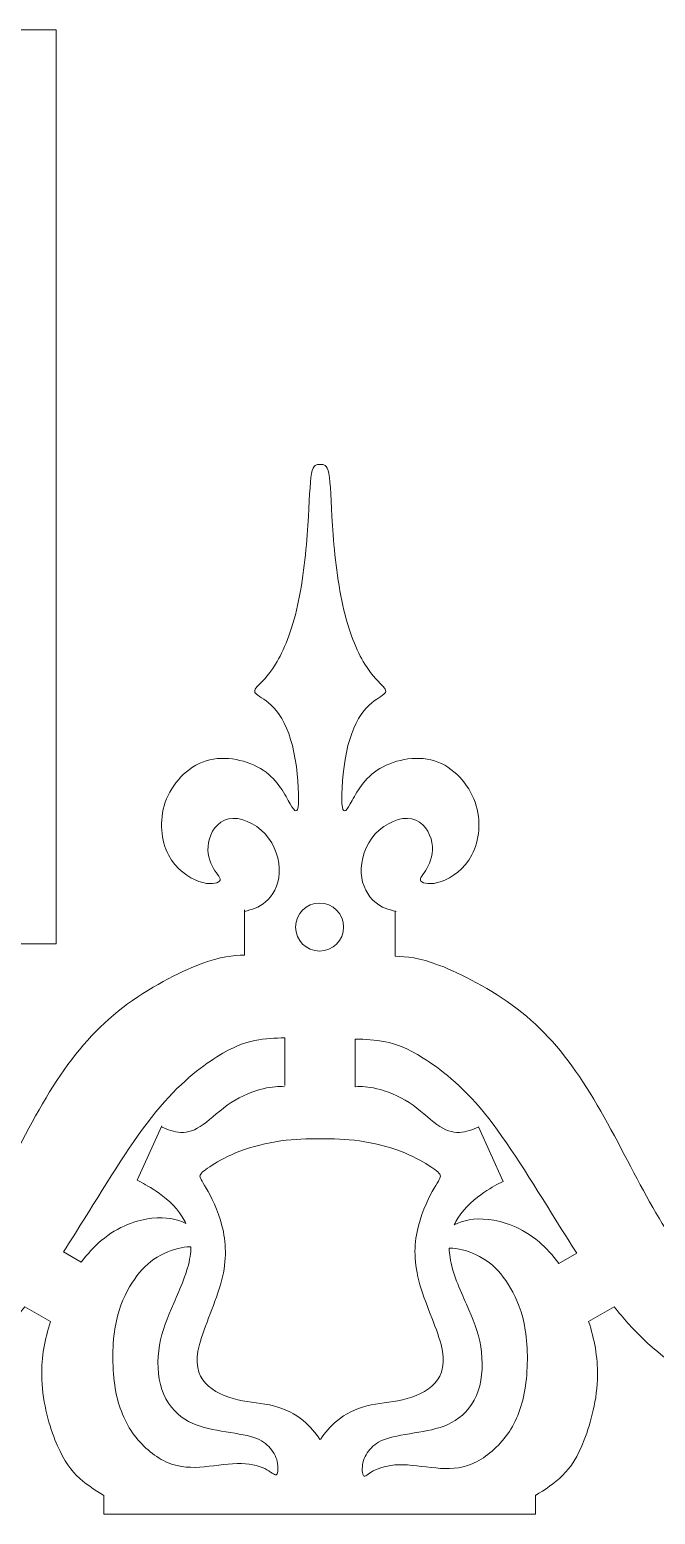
# Model space of a CAD drawing. Header units: centimetres. Extents: x -9.9 to 31.1, y -6.7 to 14.3.
# Drawn here: x 18.77 to 21.87, y 6.79 to 14.15 of the extents above; entities that cross this region are included whole.
import ezdxf

# ---------------------------------------------------------------- set-up
doc = ezdxf.new("R2010")
doc.units = ezdxf.units.CM
doc.header["$MEASUREMENT"] = 0
doc.layers.add('Layer 1', color=7, linetype='Continuous')

msp = doc.modelspace()

# ---------------------------------------------------------------- linework, layer by layer
at = {"layer": 'Layer 1', "lineweight": 9}
msp.add_ellipse((20.21, 9.7), major_axis=(0, 0.119), ratio=1, dxfattribs=at)
for points, knots in [([(13.019, 9.616), (13.019, 9.616), (18.904, 9.616), (18.904, 9.616), (18.904, 9.616), (18.904, 9.616), (18.904, 14.153), (18.904, 14.153), (18.904, 14.153), (18.904, 14.153), (17.785, 14.153), (17.785, 14.153)], [0, 0, 0, 0, 0.25, 0.25, 0.25, 0.25, 0.5, 0.5, 0.5, 0.5, 1, 1, 1, 1]), ([(20.213, 11.996), (20.196, 11.996), (20.179, 11.996), (20.17, 11.95), (20.17, 11.95), (20.161, 11.904), (20.16, 11.813), (20.152, 11.693), (20.152, 11.693), (20.144, 11.572), (20.129, 11.422), (20.101, 11.296), (20.101, 11.296), (20.073, 11.17), (20.031, 11.069), (19.992, 11.005), (19.992, 11.005), (19.953, 10.94), (19.917, 10.912), (19.9, 10.893), (19.9, 10.893), (19.883, 10.874), (19.884, 10.864), (19.904, 10.85), (19.904, 10.85), (19.924, 10.836), (19.962, 10.817), (19.997, 10.773), (19.997, 10.773), (20.032, 10.729), (20.064, 10.658), (20.083, 10.567), (20.083, 10.567), (20.102, 10.476), (20.108, 10.364), (20.105, 10.312), (20.105, 10.312), (20.101, 10.26), (20.088, 10.269), (20.064, 10.311), (20.064, 10.311), (20.04, 10.353), (20.005, 10.428), (19.931, 10.478), (19.931, 10.478), (19.856, 10.528), (19.742, 10.554), (19.647, 10.525), (19.647, 10.525), (19.552, 10.495), (19.477, 10.41), (19.445, 10.319), (19.445, 10.319), (19.413, 10.227), (19.424, 10.129), (19.461, 10.058), (19.461, 10.058), (19.498, 9.987), (19.561, 9.944), (19.612, 9.926), (19.612, 9.926), (19.664, 9.908), (19.704, 9.916), (19.714, 9.928), (19.714, 9.928), (19.724, 9.941), (19.703, 9.959), (19.684, 9.991), (19.684, 9.991), (19.666, 10.023), (19.65, 10.069), (19.659, 10.119), (19.659, 10.119), (19.668, 10.169), (19.703, 10.225), (19.758, 10.237), (19.758, 10.237), (19.813, 10.249), (19.89, 10.217), (19.94, 10.162), (19.94, 10.162), (19.99, 10.108), (20.013, 10.031), (20.01, 9.968), (20.01, 9.968), (20.006, 9.905), (19.976, 9.854), (19.942, 9.825), (19.942, 9.825), (19.909, 9.795), (19.873, 9.787), (19.837, 9.778)], [0, 0, 0, 0, 0.0416667, 0.0416667, 0.0416667, 0.0416667, 0.0833333, 0.0833333, 0.0833333, 0.0833333, 0.125, 0.125, 0.125, 0.125, 0.1666667, 0.1666667, 0.1666667, 0.1666667, 0.2083333, 0.2083333, 0.2083333, 0.2083333, 0.25, 0.25, 0.25, 0.25, 0.2916667, 0.2916667, 0.2916667, 0.2916667, 0.3333333, 0.3333333, 0.3333333, 0.3333333, 0.375, 0.375, 0.375, 0.375, 0.4166667, 0.4166667, 0.4166667, 0.4166667, 0.4583333, 0.4583333, 0.4583333, 0.4583333, 0.5, 0.5, 0.5, 0.5, 0.5416667, 0.5416667, 0.5416667, 0.5416667, 0.5833333, 0.5833333, 0.5833333, 0.5833333, 0.625, 0.625, 0.625, 0.625, 0.6666667, 0.6666667, 0.6666667, 0.6666667, 0.7083333, 0.7083333, 0.7083333, 0.7083333, 0.75, 0.75, 0.75, 0.75, 0.7916667, 0.7916667, 0.7916667, 0.7916667, 0.8333333, 0.8333333, 0.8333333, 0.8333333, 0.875, 0.875, 0.875, 0.875, 0.9166667, 0.9166667, 0.9166667, 0.9166667, 1, 1, 1, 1]), ([(20.213, 11.996), (20.23, 11.996), (20.247, 11.996), (20.256, 11.95), (20.256, 11.95), (20.265, 11.904), (20.266, 11.813), (20.274, 11.693), (20.274, 11.693), (20.282, 11.572), (20.297, 11.422), (20.325, 11.296), (20.325, 11.296), (20.353, 11.17), (20.395, 11.069), (20.434, 11.005), (20.434, 11.005), (20.473, 10.94), (20.509, 10.912), (20.526, 10.893), (20.526, 10.893), (20.543, 10.874), (20.542, 10.864), (20.522, 10.85), (20.522, 10.85), (20.502, 10.836), (20.464, 10.817), (20.429, 10.773), (20.429, 10.773), (20.394, 10.729), (20.362, 10.658), (20.343, 10.567), (20.343, 10.567), (20.324, 10.476), (20.318, 10.364), (20.321, 10.312), (20.321, 10.312), (20.325, 10.26), (20.338, 10.269), (20.362, 10.311), (20.362, 10.311), (20.386, 10.353), (20.421, 10.428), (20.495, 10.478), (20.495, 10.478), (20.57, 10.528), (20.684, 10.554), (20.779, 10.525), (20.779, 10.525), (20.874, 10.495), (20.949, 10.41), (20.981, 10.319), (20.981, 10.319), (21.013, 10.227), (21.002, 10.129), (20.965, 10.058), (20.965, 10.058), (20.928, 9.987), (20.865, 9.944), (20.814, 9.926), (20.814, 9.926), (20.762, 9.908), (20.722, 9.916), (20.712, 9.928), (20.712, 9.928), (20.702, 9.941), (20.723, 9.959), (20.742, 9.991), (20.742, 9.991), (20.76, 10.023), (20.776, 10.069), (20.767, 10.119), (20.767, 10.119), (20.758, 10.169), (20.723, 10.225), (20.668, 10.237), (20.668, 10.237), (20.613, 10.249), (20.536, 10.217), (20.486, 10.162), (20.486, 10.162), (20.436, 10.108), (20.413, 10.031), (20.416, 9.968), (20.416, 9.968), (20.42, 9.905), (20.45, 9.854), (20.484, 9.825), (20.484, 9.825), (20.517, 9.795), (20.553, 9.787), (20.589, 9.778)], [0, 0, 0, 0, 0.0416667, 0.0416667, 0.0416667, 0.0416667, 0.0833333, 0.0833333, 0.0833333, 0.0833333, 0.125, 0.125, 0.125, 0.125, 0.1666667, 0.1666667, 0.1666667, 0.1666667, 0.2083333, 0.2083333, 0.2083333, 0.2083333, 0.25, 0.25, 0.25, 0.25, 0.2916667, 0.2916667, 0.2916667, 0.2916667, 0.3333333, 0.3333333, 0.3333333, 0.3333333, 0.375, 0.375, 0.375, 0.375, 0.4166667, 0.4166667, 0.4166667, 0.4166667, 0.4583333, 0.4583333, 0.4583333, 0.4583333, 0.5, 0.5, 0.5, 0.5, 0.5416667, 0.5416667, 0.5416667, 0.5416667, 0.5833333, 0.5833333, 0.5833333, 0.5833333, 0.625, 0.625, 0.625, 0.625, 0.6666667, 0.6666667, 0.6666667, 0.6666667, 0.7083333, 0.7083333, 0.7083333, 0.7083333, 0.75, 0.75, 0.75, 0.75, 0.7916667, 0.7916667, 0.7916667, 0.7916667, 0.8333333, 0.8333333, 0.8333333, 0.8333333, 0.875, 0.875, 0.875, 0.875, 0.9166667, 0.9166667, 0.9166667, 0.9166667, 1, 1, 1, 1]), ([(19.838, 9.786), (19.838, 9.786), (19.838, 9.561), (19.838, 9.561), (19.838, 9.561), (19.78, 9.559), (19.722, 9.556), (19.618, 9.516), (19.618, 9.516), (19.513, 9.476), (19.362, 9.398), (19.234, 9.301), (19.234, 9.301), (19.107, 9.203), (19.003, 9.085), (18.907, 8.938), (18.907, 8.938), (18.811, 8.791), (18.722, 8.615), (18.639, 8.457), (18.639, 8.457), (18.555, 8.299), (18.476, 8.158), (18.38, 8.051), (18.38, 8.051), (18.284, 7.943), (18.171, 7.868), (18.071, 7.824), (18.071, 7.824), (18.047, 7.813), (18.024, 7.805), (18.001, 7.797), (18.001, 7.797), (18.001, 7.797), (18.001, 7.93), (18.001, 7.93), (18.001, 7.93), (18.001, 7.93), (17.918, 7.93), (17.918, 7.93), (17.918, 7.93), (17.918, 7.93), (17.918, 8.022), (17.918, 8.022), (17.918, 8.022), (17.981, 8.041), (18.043, 8.075), (18.096, 8.138), (18.096, 8.138), (18.159, 8.214), (18.209, 8.332), (18.204, 8.456), (18.204, 8.456), (18.198, 8.58), (18.137, 8.709), (18.06, 8.79), (18.06, 8.79), (17.983, 8.871), (17.892, 8.903), (17.823, 8.915), (17.823, 8.915), (17.754, 8.927), (17.708, 8.92), (17.685, 8.92), (17.685, 8.92), (17.662, 8.92), (17.662, 8.927), (17.677, 8.933), (17.677, 8.933), (17.692, 8.939), (17.723, 8.942), (17.766, 8.951), (17.766, 8.951), (17.808, 8.96), (17.863, 8.973), (17.897, 9), (17.897, 9), (17.931, 9.027), (17.944, 9.068), (17.941, 9.102), (17.941, 9.102), (17.938, 9.136), (17.918, 9.163), (17.909, 9.183), (17.909, 9.183), (17.9, 9.203), (17.901, 9.215), (17.918, 9.235), (17.918, 9.235), (17.935, 9.255), (17.969, 9.284), (17.967, 9.329), (17.967, 9.329), (17.965, 9.375), (17.928, 9.437), (17.876, 9.469), (17.876, 9.469), (17.824, 9.5), (17.758, 9.5), (17.725, 9.492), (17.725, 9.492), (17.692, 9.484), (17.694, 9.468), (17.705, 9.441), (17.705, 9.441), (17.716, 9.415), (17.737, 9.378), (17.741, 9.336), (17.741, 9.336), (17.745, 9.294), (17.733, 9.247), (17.691, 9.214), (17.691, 9.214), (17.649, 9.181), (17.578, 9.161), (17.502, 9.147), (17.502, 9.147), (17.426, 9.133), (17.346, 9.124), (17.286, 9.1), (17.286, 9.1), (17.226, 9.075), (17.187, 9.035), (17.169, 8.997), (17.169, 8.997), (17.151, 8.959), (17.155, 8.923), (17.147, 8.898), (17.147, 8.898), (17.14, 8.873), (17.121, 8.858), (17.081, 8.828), (17.081, 8.828), (17.041, 8.798), (16.979, 8.752), (16.921, 8.678), (16.921, 8.678), (16.863, 8.604), (16.807, 8.502), (16.779, 8.376), (16.779, 8.376), (16.755, 8.269), (16.75, 8.144), (16.769, 8.022), (16.769, 8.022), (16.769, 8.022), (16.513, 8.022), (16.513, 8.022), (16.513, 8.022), (16.513, 8.022), (16.513, 8.159), (16.513, 8.159), (16.513, 8.159), (16.513, 8.159), (16.418, 8.159), (16.418, 8.159)], [0, 0, 0, 0, 0.025, 0.025, 0.025, 0.025, 0.05, 0.05, 0.05, 0.05, 0.075, 0.075, 0.075, 0.075, 0.1, 0.1, 0.1, 0.1, 0.125, 0.125, 0.125, 0.125, 0.15, 0.15, 0.15, 0.15, 0.175, 0.175, 0.175, 0.175, 0.2, 0.2, 0.2, 0.2, 0.225, 0.225, 0.225, 0.225, 0.25, 0.25, 0.25, 0.25, 0.275, 0.275, 0.275, 0.275, 0.3, 0.3, 0.3, 0.3, 0.325, 0.325, 0.325, 0.325, 0.35, 0.35, 0.35, 0.35, 0.375, 0.375, 0.375, 0.375, 0.4, 0.4, 0.4, 0.4, 0.425, 0.425, 0.425, 0.425, 0.45, 0.45, 0.45, 0.45, 0.475, 0.475, 0.475, 0.475, 0.5, 0.5, 0.5, 0.5, 0.525, 0.525, 0.525, 0.525, 0.55, 0.55, 0.55, 0.55, 0.575, 0.575, 0.575, 0.575, 0.6, 0.6, 0.6, 0.6, 0.625, 0.625, 0.625, 0.625, 0.65, 0.65, 0.65, 0.65, 0.675, 0.675, 0.675, 0.675, 0.7, 0.7, 0.7, 0.7, 0.725, 0.725, 0.725, 0.725, 0.75, 0.75, 0.75, 0.75, 0.775, 0.775, 0.775, 0.775, 0.8, 0.8, 0.8, 0.8, 0.825, 0.825, 0.825, 0.825, 0.85, 0.85, 0.85, 0.85, 0.875, 0.875, 0.875, 0.875, 0.9, 0.9, 0.9, 0.9, 0.925, 0.925, 0.925, 0.925, 0.95, 0.95, 0.95, 0.95, 1, 1, 1, 1]), ([(20.585, 9.78), (20.585, 9.78), (20.585, 9.555), (20.585, 9.555), (20.585, 9.555), (20.643, 9.553), (20.701, 9.55), (20.805, 9.51), (20.805, 9.51), (20.91, 9.47), (21.061, 9.392), (21.189, 9.295), (21.189, 9.295), (21.316, 9.197), (21.42, 9.079), (21.516, 8.932), (21.516, 8.932), (21.612, 8.785), (21.701, 8.609), (21.784, 8.451), (21.784, 8.451), (21.868, 8.293), (21.947, 8.152), (22.043, 8.045), (22.043, 8.045), (22.139, 7.937), (22.252, 7.862), (22.352, 7.818), (22.352, 7.818), (22.376, 7.807), (22.399, 7.799), (22.422, 7.791), (22.422, 7.791), (22.422, 7.791), (22.422, 7.924), (22.422, 7.924), (22.422, 7.924), (22.422, 7.924), (22.505, 7.924), (22.505, 7.924), (22.505, 7.924), (22.505, 7.924), (22.505, 8.016), (22.505, 8.016), (22.505, 8.016), (22.442, 8.035), (22.38, 8.069), (22.327, 8.132), (22.327, 8.132), (22.264, 8.208), (22.214, 8.326), (22.219, 8.45), (22.219, 8.45), (22.225, 8.574), (22.286, 8.703), (22.363, 8.784), (22.363, 8.784), (22.44, 8.865), (22.531, 8.897), (22.6, 8.909), (22.6, 8.909), (22.669, 8.921), (22.715, 8.914), (22.738, 8.914), (22.738, 8.914), (22.761, 8.914), (22.761, 8.921), (22.746, 8.927), (22.746, 8.927), (22.731, 8.933), (22.7, 8.936), (22.657, 8.945), (22.657, 8.945), (22.615, 8.954), (22.56, 8.967), (22.526, 8.994), (22.526, 8.994), (22.492, 9.021), (22.479, 9.062), (22.482, 9.096), (22.482, 9.096), (22.485, 9.13), (22.505, 9.157), (22.514, 9.177), (22.514, 9.177), (22.523, 9.197), (22.522, 9.209), (22.505, 9.229), (22.505, 9.229), (22.488, 9.249), (22.454, 9.278), (22.456, 9.323), (22.456, 9.323), (22.458, 9.369), (22.495, 9.431), (22.547, 9.463), (22.547, 9.463), (22.599, 9.494), (22.665, 9.494), (22.698, 9.486), (22.698, 9.486), (22.731, 9.478), (22.729, 9.462), (22.718, 9.435), (22.718, 9.435), (22.707, 9.409), (22.686, 9.372), (22.682, 9.33), (22.682, 9.33), (22.678, 9.288), (22.69, 9.241), (22.732, 9.208), (22.732, 9.208), (22.774, 9.175), (22.845, 9.155), (22.921, 9.141), (22.921, 9.141), (22.997, 9.127), (23.077, 9.118), (23.137, 9.094), (23.137, 9.094), (23.197, 9.069), (23.236, 9.029), (23.254, 8.991), (23.254, 8.991), (23.272, 8.953), (23.268, 8.917), (23.276, 8.892), (23.276, 8.892), (23.283, 8.867), (23.302, 8.852), (23.342, 8.822), (23.342, 8.822), (23.382, 8.792), (23.444, 8.746), (23.502, 8.672), (23.502, 8.672), (23.56, 8.598), (23.616, 8.496), (23.644, 8.37), (23.644, 8.37), (23.668, 8.263), (23.673, 8.138), (23.654, 8.016), (23.654, 8.016), (23.654, 8.016), (23.91, 8.016), (23.91, 8.016), (23.91, 8.016), (23.91, 8.016), (23.91, 8.153), (23.91, 8.153), (23.91, 8.153), (23.91, 8.153), (24.005, 8.153), (24.005, 8.153)], [0, 0, 0, 0, 0.025, 0.025, 0.025, 0.025, 0.05, 0.05, 0.05, 0.05, 0.075, 0.075, 0.075, 0.075, 0.1, 0.1, 0.1, 0.1, 0.125, 0.125, 0.125, 0.125, 0.15, 0.15, 0.15, 0.15, 0.175, 0.175, 0.175, 0.175, 0.2, 0.2, 0.2, 0.2, 0.225, 0.225, 0.225, 0.225, 0.25, 0.25, 0.25, 0.25, 0.275, 0.275, 0.275, 0.275, 0.3, 0.3, 0.3, 0.3, 0.325, 0.325, 0.325, 0.325, 0.35, 0.35, 0.35, 0.35, 0.375, 0.375, 0.375, 0.375, 0.4, 0.4, 0.4, 0.4, 0.425, 0.425, 0.425, 0.425, 0.45, 0.45, 0.45, 0.45, 0.475, 0.475, 0.475, 0.475, 0.5, 0.5, 0.5, 0.5, 0.525, 0.525, 0.525, 0.525, 0.55, 0.55, 0.55, 0.55, 0.575, 0.575, 0.575, 0.575, 0.6, 0.6, 0.6, 0.6, 0.625, 0.625, 0.625, 0.625, 0.65, 0.65, 0.65, 0.65, 0.675, 0.675, 0.675, 0.675, 0.7, 0.7, 0.7, 0.7, 0.725, 0.725, 0.725, 0.725, 0.75, 0.75, 0.75, 0.75, 0.775, 0.775, 0.775, 0.775, 0.8, 0.8, 0.8, 0.8, 0.825, 0.825, 0.825, 0.825, 0.85, 0.85, 0.85, 0.85, 0.875, 0.875, 0.875, 0.875, 0.9, 0.9, 0.9, 0.9, 0.925, 0.925, 0.925, 0.925, 0.95, 0.95, 0.95, 0.95, 1, 1, 1, 1]), ([(19.427, 8.714), (19.427, 8.714), (19.305, 8.444), (19.305, 8.444), (19.305, 8.444), (19.332, 8.43), (19.359, 8.417), (19.4, 8.389), (19.4, 8.389), (19.441, 8.361), (19.495, 8.318), (19.529, 8.262), (19.529, 8.262), (19.536, 8.251), (19.542, 8.24), (19.547, 8.229), (19.547, 8.229), (19.502, 8.251), (19.45, 8.263), (19.379, 8.255), (19.379, 8.255), (19.305, 8.247), (19.212, 8.216), (19.127, 8.144), (19.127, 8.144), (19.092, 8.114), (19.059, 8.078), (19.028, 8.037), (19.028, 8.037), (19.028, 8.037), (18.94, 8.088), (18.94, 8.088), (18.94, 8.088), (18.974, 8.141), (19.008, 8.195), (19.043, 8.251), (19.043, 8.251), (19.161, 8.441), (19.283, 8.642), (19.398, 8.783), (19.398, 8.783), (19.513, 8.924), (19.62, 9.005), (19.701, 9.056), (19.701, 9.056), (19.782, 9.107), (19.837, 9.127), (19.889, 9.137), (19.889, 9.137), (19.941, 9.147), (19.989, 9.149), (20.038, 9.15), (20.038, 9.15), (20.038, 9.15), (20.038, 8.914), (20.038, 8.914)], [0, 0, 0, 0, 0.0666667, 0.0666667, 0.0666667, 0.0666667, 0.1333333, 0.1333333, 0.1333333, 0.1333333, 0.2, 0.2, 0.2, 0.2, 0.2666667, 0.2666667, 0.2666667, 0.2666667, 0.3333333, 0.3333333, 0.3333333, 0.3333333, 0.4, 0.4, 0.4, 0.4, 0.4666667, 0.4666667, 0.4666667, 0.4666667, 0.5333333, 0.5333333, 0.5333333, 0.5333333, 0.6, 0.6, 0.6, 0.6, 0.6666667, 0.6666667, 0.6666667, 0.6666667, 0.7333333, 0.7333333, 0.7333333, 0.7333333, 0.8, 0.8, 0.8, 0.8, 0.8666667, 0.8666667, 0.8666667, 0.8666667, 1, 1, 1, 1]), ([(20.998, 8.708), (20.998, 8.708), (21.12, 8.438), (21.12, 8.438), (21.12, 8.438), (21.093, 8.424), (21.066, 8.411), (21.025, 8.383), (21.025, 8.383), (20.984, 8.355), (20.93, 8.312), (20.896, 8.256), (20.896, 8.256), (20.889, 8.245), (20.883, 8.234), (20.878, 8.223), (20.878, 8.223), (20.923, 8.245), (20.975, 8.257), (21.046, 8.249), (21.046, 8.249), (21.12, 8.241), (21.213, 8.21), (21.298, 8.138), (21.298, 8.138), (21.333, 8.108), (21.366, 8.072), (21.397, 8.031), (21.397, 8.031), (21.397, 8.031), (21.485, 8.082), (21.485, 8.082), (21.485, 8.082), (21.451, 8.135), (21.417, 8.189), (21.382, 8.245), (21.382, 8.245), (21.264, 8.435), (21.142, 8.636), (21.027, 8.777), (21.027, 8.777), (20.912, 8.918), (20.805, 8.999), (20.724, 9.05), (20.724, 9.05), (20.643, 9.101), (20.588, 9.121), (20.536, 9.131), (20.536, 9.131), (20.484, 9.141), (20.436, 9.143), (20.387, 9.144), (20.387, 9.144), (20.387, 9.144), (20.387, 8.908), (20.387, 8.908)], [0, 0, 0, 0, 0.0666667, 0.0666667, 0.0666667, 0.0666667, 0.1333333, 0.1333333, 0.1333333, 0.1333333, 0.2, 0.2, 0.2, 0.2, 0.2666667, 0.2666667, 0.2666667, 0.2666667, 0.3333333, 0.3333333, 0.3333333, 0.3333333, 0.4, 0.4, 0.4, 0.4, 0.4666667, 0.4666667, 0.4666667, 0.4666667, 0.5333333, 0.5333333, 0.5333333, 0.5333333, 0.6, 0.6, 0.6, 0.6, 0.6666667, 0.6666667, 0.6666667, 0.6666667, 0.7333333, 0.7333333, 0.7333333, 0.7333333, 0.8, 0.8, 0.8, 0.8, 0.8666667, 0.8666667, 0.8666667, 0.8666667, 1, 1, 1, 1]), ([(20.036, 8.908), (20.006, 8.909), (19.977, 8.909), (19.931, 8.898), (19.931, 8.898), (19.885, 8.887), (19.824, 8.863), (19.771, 8.829), (19.771, 8.829), (19.718, 8.795), (19.674, 8.749), (19.633, 8.72), (19.633, 8.72), (19.593, 8.691), (19.556, 8.68), (19.522, 8.681), (19.522, 8.681), (19.488, 8.682), (19.457, 8.695), (19.425, 8.709)], [0, 0, 0, 0, 0.1666667, 0.1666667, 0.1666667, 0.1666667, 0.3333333, 0.3333333, 0.3333333, 0.3333333, 0.5, 0.5, 0.5, 0.5, 0.6666667, 0.6666667, 0.6666667, 0.6666667, 1, 1, 1, 1]), ([(20.389, 8.908), (20.419, 8.909), (20.448, 8.909), (20.494, 8.898), (20.494, 8.898), (20.54, 8.887), (20.601, 8.863), (20.654, 8.829), (20.654, 8.829), (20.707, 8.795), (20.751, 8.749), (20.792, 8.72), (20.792, 8.72), (20.832, 8.691), (20.869, 8.68), (20.903, 8.681), (20.903, 8.681), (20.937, 8.682), (20.968, 8.695), (21, 8.709)], [0, 0, 0, 0, 0.1666667, 0.1666667, 0.1666667, 0.1666667, 0.3333333, 0.3333333, 0.3333333, 0.3333333, 0.5, 0.5, 0.5, 0.5, 0.6666667, 0.6666667, 0.6666667, 0.6666667, 1, 1, 1, 1]), ([(20.213, 8.649), (20.15, 8.649), (20.087, 8.649), (20.018, 8.639), (20.018, 8.639), (19.949, 8.629), (19.875, 8.61), (19.815, 8.588), (19.815, 8.588), (19.755, 8.565), (19.71, 8.539), (19.677, 8.518), (19.677, 8.518), (19.644, 8.497), (19.623, 8.483), (19.618, 8.469), (19.618, 8.469), (19.613, 8.456), (19.625, 8.444), (19.648, 8.404), (19.648, 8.404), (19.671, 8.364), (19.706, 8.296), (19.726, 8.217), (19.726, 8.217), (19.746, 8.138), (19.752, 8.05), (19.724, 7.945), (19.724, 7.945), (19.697, 7.84), (19.637, 7.718), (19.614, 7.628), (19.614, 7.628), (19.591, 7.538), (19.605, 7.479), (19.644, 7.437), (19.644, 7.437), (19.682, 7.395), (19.744, 7.368), (19.805, 7.354), (19.805, 7.354), (19.866, 7.34), (19.926, 7.339), (19.982, 7.324), (19.982, 7.324), (20.038, 7.31), (20.09, 7.282), (20.128, 7.252), (20.128, 7.252), (20.166, 7.222), (20.189, 7.19), (20.212, 7.158)], [0, 0, 0, 0, 0.0714286, 0.0714286, 0.0714286, 0.0714286, 0.1428571, 0.1428571, 0.1428571, 0.1428571, 0.2142857, 0.2142857, 0.2142857, 0.2142857, 0.2857143, 0.2857143, 0.2857143, 0.2857143, 0.3571429, 0.3571429, 0.3571429, 0.3571429, 0.4285714, 0.4285714, 0.4285714, 0.4285714, 0.5, 0.5, 0.5, 0.5, 0.5714286, 0.5714286, 0.5714286, 0.5714286, 0.6428571, 0.6428571, 0.6428571, 0.6428571, 0.7142857, 0.7142857, 0.7142857, 0.7142857, 0.7857143, 0.7857143, 0.7857143, 0.7857143, 0.8571429, 0.8571429, 0.8571429, 0.8571429, 1, 1, 1, 1]), ([(20.213, 8.649), (20.276, 8.649), (20.339, 8.649), (20.408, 8.639), (20.408, 8.639), (20.477, 8.629), (20.551, 8.61), (20.611, 8.588), (20.611, 8.588), (20.671, 8.565), (20.716, 8.539), (20.749, 8.518), (20.749, 8.518), (20.782, 8.497), (20.803, 8.483), (20.808, 8.469), (20.808, 8.469), (20.813, 8.456), (20.801, 8.444), (20.778, 8.404), (20.778, 8.404), (20.755, 8.364), (20.72, 8.296), (20.7, 8.217), (20.7, 8.217), (20.68, 8.138), (20.674, 8.05), (20.702, 7.945), (20.702, 7.945), (20.729, 7.84), (20.789, 7.718), (20.812, 7.628), (20.812, 7.628), (20.835, 7.538), (20.821, 7.479), (20.782, 7.437), (20.782, 7.437), (20.744, 7.395), (20.682, 7.368), (20.621, 7.354), (20.621, 7.354), (20.56, 7.34), (20.5, 7.339), (20.444, 7.324), (20.444, 7.324), (20.388, 7.31), (20.336, 7.282), (20.298, 7.252), (20.298, 7.252), (20.26, 7.222), (20.237, 7.19), (20.214, 7.158)], [0, 0, 0, 0, 0.0714286, 0.0714286, 0.0714286, 0.0714286, 0.1428571, 0.1428571, 0.1428571, 0.1428571, 0.2142857, 0.2142857, 0.2142857, 0.2142857, 0.2857143, 0.2857143, 0.2857143, 0.2857143, 0.3571429, 0.3571429, 0.3571429, 0.3571429, 0.4285714, 0.4285714, 0.4285714, 0.4285714, 0.5, 0.5, 0.5, 0.5, 0.5714286, 0.5714286, 0.5714286, 0.5714286, 0.6428571, 0.6428571, 0.6428571, 0.6428571, 0.7142857, 0.7142857, 0.7142857, 0.7142857, 0.7857143, 0.7857143, 0.7857143, 0.7857143, 0.8571429, 0.8571429, 0.8571429, 0.8571429, 1, 1, 1, 1]), ([(19.572, 8.113), (19.572, 8.098), (19.571, 8.082), (19.568, 8.066), (19.568, 8.066), (19.557, 7.991), (19.519, 7.908), (19.487, 7.834), (19.487, 7.834), (19.455, 7.761), (19.428, 7.697), (19.416, 7.625), (19.416, 7.625), (19.404, 7.552), (19.406, 7.47), (19.428, 7.405), (19.428, 7.405), (19.45, 7.339), (19.494, 7.289), (19.542, 7.258), (19.542, 7.258), (19.59, 7.227), (19.643, 7.214), (19.701, 7.203), (19.701, 7.203), (19.76, 7.193), (19.824, 7.184), (19.868, 7.172), (19.868, 7.172), (19.913, 7.16), (19.938, 7.143), (19.958, 7.122), (19.958, 7.122), (19.978, 7.101), (19.994, 7.076), (20, 7.048), (20, 7.048), (20.006, 7.02), (20.004, 6.99), (19.997, 6.983), (19.997, 6.983), (19.99, 6.976), (19.977, 6.992), (19.949, 7.007), (19.949, 7.007), (19.921, 7.022), (19.877, 7.036), (19.822, 7.038), (19.822, 7.038), (19.767, 7.039), (19.701, 7.028), (19.639, 7.022), (19.639, 7.022), (19.577, 7.016), (19.519, 7.017), (19.459, 7.042), (19.459, 7.042), (19.399, 7.067), (19.338, 7.117), (19.291, 7.179), (19.291, 7.179), (19.245, 7.241), (19.213, 7.316), (19.197, 7.41), (19.197, 7.41), (19.181, 7.504), (19.181, 7.617), (19.195, 7.706), (19.195, 7.706), (19.209, 7.795), (19.237, 7.861), (19.268, 7.914), (19.268, 7.914), (19.299, 7.967), (19.332, 8.009), (19.373, 8.04), (19.373, 8.04), (19.414, 8.072), (19.464, 8.094), (19.508, 8.105), (19.508, 8.105), (19.529, 8.11), (19.55, 8.113), (19.568, 8.113), (19.568, 8.113), (19.568, 8.113), (19.572, 8.113), (19.572, 8.113)], [0, 0, 0, 0, 0.0434783, 0.0434783, 0.0434783, 0.0434783, 0.0869565, 0.0869565, 0.0869565, 0.0869565, 0.1304348, 0.1304348, 0.1304348, 0.1304348, 0.173913, 0.173913, 0.173913, 0.173913, 0.2173913, 0.2173913, 0.2173913, 0.2173913, 0.2608696, 0.2608696, 0.2608696, 0.2608696, 0.3043478, 0.3043478, 0.3043478, 0.3043478, 0.3478261, 0.3478261, 0.3478261, 0.3478261, 0.3913043, 0.3913043, 0.3913043, 0.3913043, 0.4347826, 0.4347826, 0.4347826, 0.4347826, 0.4782609, 0.4782609, 0.4782609, 0.4782609, 0.5217391, 0.5217391, 0.5217391, 0.5217391, 0.5652174, 0.5652174, 0.5652174, 0.5652174, 0.6086957, 0.6086957, 0.6086957, 0.6086957, 0.6521739, 0.6521739, 0.6521739, 0.6521739, 0.6956522, 0.6956522, 0.6956522, 0.6956522, 0.7391304, 0.7391304, 0.7391304, 0.7391304, 0.7826087, 0.7826087, 0.7826087, 0.7826087, 0.826087, 0.826087, 0.826087, 0.826087, 0.8695652, 0.8695652, 0.8695652, 0.8695652, 0.9130435, 0.9130435, 0.9130435, 0.9130435, 1, 1, 1, 1]), ([(20.853, 8.107), (20.853, 8.092), (20.854, 8.076), (20.857, 8.06), (20.857, 8.06), (20.868, 7.985), (20.906, 7.902), (20.938, 7.828), (20.938, 7.828), (20.97, 7.755), (20.997, 7.691), (21.009, 7.619), (21.009, 7.619), (21.021, 7.546), (21.019, 7.464), (20.997, 7.399), (20.997, 7.399), (20.975, 7.333), (20.931, 7.283), (20.883, 7.252), (20.883, 7.252), (20.835, 7.221), (20.782, 7.208), (20.724, 7.197), (20.724, 7.197), (20.665, 7.187), (20.601, 7.178), (20.557, 7.166), (20.557, 7.166), (20.512, 7.154), (20.487, 7.137), (20.467, 7.116), (20.467, 7.116), (20.447, 7.095), (20.431, 7.07), (20.425, 7.042), (20.425, 7.042), (20.419, 7.014), (20.421, 6.984), (20.428, 6.977), (20.428, 6.977), (20.435, 6.97), (20.448, 6.986), (20.476, 7.001), (20.476, 7.001), (20.504, 7.016), (20.548, 7.03), (20.603, 7.032), (20.603, 7.032), (20.658, 7.033), (20.724, 7.022), (20.786, 7.016), (20.786, 7.016), (20.848, 7.01), (20.906, 7.011), (20.966, 7.036), (20.966, 7.036), (21.026, 7.061), (21.087, 7.111), (21.134, 7.173), (21.134, 7.173), (21.181, 7.235), (21.212, 7.31), (21.228, 7.404), (21.228, 7.404), (21.244, 7.498), (21.244, 7.611), (21.23, 7.7), (21.23, 7.7), (21.216, 7.789), (21.188, 7.855), (21.157, 7.908), (21.157, 7.908), (21.126, 7.961), (21.093, 8.003), (21.052, 8.034), (21.052, 8.034), (21.011, 8.066), (20.961, 8.088), (20.917, 8.099), (20.917, 8.099), (20.896, 8.104), (20.875, 8.107), (20.857, 8.107), (20.857, 8.107), (20.857, 8.107), (20.853, 8.107), (20.853, 8.107)], [0, 0, 0, 0, 0.0434783, 0.0434783, 0.0434783, 0.0434783, 0.0869565, 0.0869565, 0.0869565, 0.0869565, 0.1304348, 0.1304348, 0.1304348, 0.1304348, 0.173913, 0.173913, 0.173913, 0.173913, 0.2173913, 0.2173913, 0.2173913, 0.2173913, 0.2608696, 0.2608696, 0.2608696, 0.2608696, 0.3043478, 0.3043478, 0.3043478, 0.3043478, 0.3478261, 0.3478261, 0.3478261, 0.3478261, 0.3913043, 0.3913043, 0.3913043, 0.3913043, 0.4347826, 0.4347826, 0.4347826, 0.4347826, 0.4782609, 0.4782609, 0.4782609, 0.4782609, 0.5217391, 0.5217391, 0.5217391, 0.5217391, 0.5652174, 0.5652174, 0.5652174, 0.5652174, 0.6086957, 0.6086957, 0.6086957, 0.6086957, 0.6521739, 0.6521739, 0.6521739, 0.6521739, 0.6956522, 0.6956522, 0.6956522, 0.6956522, 0.7391304, 0.7391304, 0.7391304, 0.7391304, 0.7826087, 0.7826087, 0.7826087, 0.7826087, 0.826087, 0.826087, 0.826087, 0.826087, 0.8695652, 0.8695652, 0.8695652, 0.8695652, 0.9130435, 0.9130435, 0.9130435, 0.9130435, 1, 1, 1, 1]), ([(18.062, 7.261), (18.062, 7.261), (18.062, 7.365), (18.062, 7.365), (18.062, 7.365), (18.131, 7.379), (18.2, 7.399), (18.266, 7.427), (18.266, 7.427), (18.415, 7.49), (18.554, 7.593), (18.681, 7.735), (18.681, 7.735), (18.704, 7.761), (18.727, 7.788), (18.749, 7.816), (18.749, 7.816), (18.749, 7.816), (18.876, 7.743), (18.876, 7.743), (18.876, 7.743), (18.847, 7.655), (18.831, 7.565), (18.832, 7.477), (18.832, 7.477), (18.833, 7.357), (18.865, 7.24), (18.898, 7.156), (18.898, 7.156), (18.931, 7.072), (18.965, 7.02), (19.005, 6.979), (19.005, 6.979), (19.046, 6.938), (19.093, 6.909), (19.14, 6.879), (19.14, 6.879), (19.14, 6.879), (19.14, 6.786), (19.14, 6.786), (19.14, 6.786), (19.14, 6.786), (21.28, 6.786), (21.28, 6.786), (21.28, 6.786), (21.28, 6.786), (21.28, 6.879), (21.28, 6.879), (21.28, 6.879), (21.327, 6.909), (21.375, 6.938), (21.415, 6.979), (21.415, 6.979), (21.456, 7.02), (21.49, 7.071), (21.522, 7.156), (21.522, 7.156), (21.555, 7.24), (21.587, 7.357), (21.588, 7.477), (21.588, 7.477), (21.589, 7.565), (21.573, 7.655), (21.544, 7.743), (21.544, 7.743), (21.544, 7.743), (21.671, 7.816), (21.671, 7.816), (21.671, 7.816), (21.693, 7.788), (21.716, 7.761), (21.739, 7.735), (21.739, 7.735), (21.866, 7.593), (22.005, 7.49), (22.154, 7.427), (22.154, 7.427), (22.221, 7.399), (22.289, 7.379), (22.358, 7.365), (22.358, 7.365), (22.358, 7.365), (22.358, 7.261), (22.358, 7.261)], [0, 0, 0, 0, 0.0454545, 0.0454545, 0.0454545, 0.0454545, 0.0909091, 0.0909091, 0.0909091, 0.0909091, 0.1363636, 0.1363636, 0.1363636, 0.1363636, 0.1818182, 0.1818182, 0.1818182, 0.1818182, 0.2272727, 0.2272727, 0.2272727, 0.2272727, 0.2727273, 0.2727273, 0.2727273, 0.2727273, 0.3181818, 0.3181818, 0.3181818, 0.3181818, 0.3636364, 0.3636364, 0.3636364, 0.3636364, 0.4090909, 0.4090909, 0.4090909, 0.4090909, 0.4545455, 0.4545455, 0.4545455, 0.4545455, 0.5, 0.5, 0.5, 0.5, 0.5454545, 0.5454545, 0.5454545, 0.5454545, 0.5909091, 0.5909091, 0.5909091, 0.5909091, 0.6363636, 0.6363636, 0.6363636, 0.6363636, 0.6818182, 0.6818182, 0.6818182, 0.6818182, 0.7272727, 0.7272727, 0.7272727, 0.7272727, 0.7727273, 0.7727273, 0.7727273, 0.7727273, 0.8181818, 0.8181818, 0.8181818, 0.8181818, 0.8636364, 0.8636364, 0.8636364, 0.8636364, 0.9090909, 0.9090909, 0.9090909, 0.9090909, 1, 1, 1, 1])]:
    msp.add_open_spline(points, degree=3, knots=knots, dxfattribs=at)

doc.saveas('drawing.dxf')
